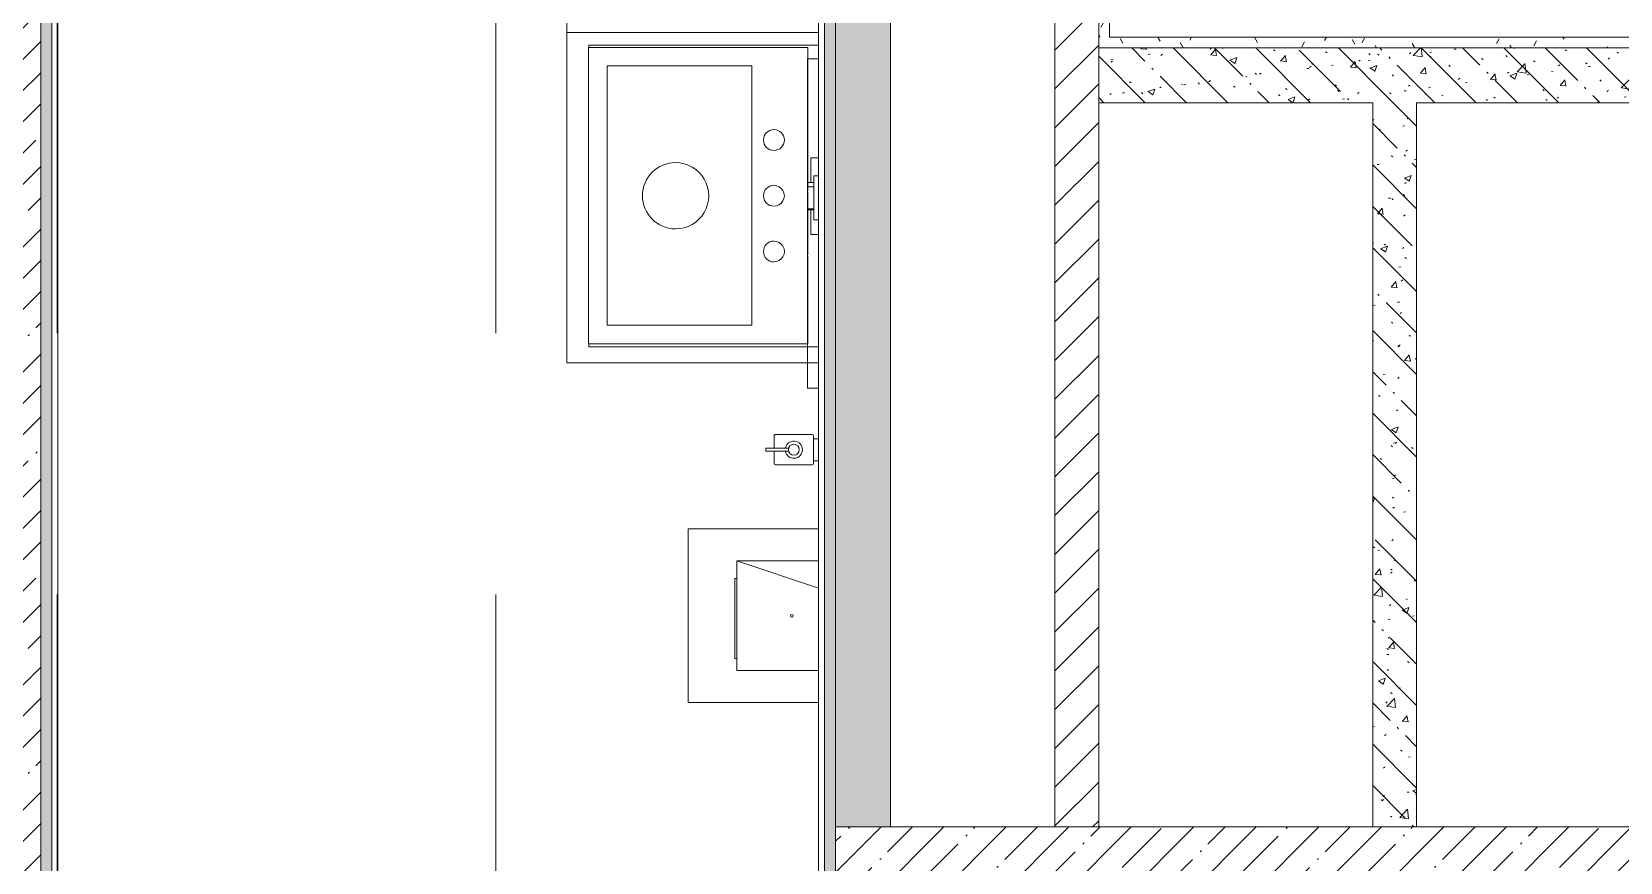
# Model space of a CAD drawing. Header units: millimetres. Extents: x 35147 to 231677, y -8553 to 29000.
# Drawn here: x 65613 to 68512, y 3916 to 5429 of the extents above; entities that cross this region are included whole.
import ezdxf

# ---------------------------------------------------------------- set-up
doc = ezdxf.new("R2010")
doc.units = ezdxf.units.MM
doc.linetypes.add('Осевая', pattern=[3175, 635, -476.25, 1587.5, -476.25])
for name, color, linetype, lineweight in [('A-DETL-GENF', 7, 'Continuous', 9), ('A-GENM', 7, 'Continuous', 9), ('A-WALL', 7, 'Continuous', 9), ('I-WALL', 7, 'Continuous', 9), ('P-SANR-FIXT', 7, 'Continuous', 9), ('P-SANR-FIXT-1', 7, 'Continuous', 13), ('Оси-2', 7, 'Осевая', 9)]:
    doc.layers.add(name, color=color, linetype=linetype, lineweight=lineweight)
for name, color, linetype, lineweight, true_color in [('A-WALL-1', 7, 'Continuous', 9, 0x3c3c3c), ('A-WALL-FNSH-1', 7, 'Continuous', 9, 0x3c3c3c), ('I-FURN-1', 7, 'Continuous', 9, 0xf0f0f0)]:
    doc.layers.add(name, color=color, linetype=linetype, lineweight=lineweight, true_color=true_color)
pattern_1 = [(45, (0, 0), (-57.02463, 57.02463), []), (45, (57.025, 0), (-57.02463, 57.02463), [100.806, -20.161, 3.353, -16.808])]
pattern_2 = [(135, (0, 0), (-75.43415, -75.43415), [106.68, -17.78, 3.556, -17.78]), (135, (0, 75.39), (-75.43415, -75.43415), []), (50, (0, 0), (127.52922, -11.15758), [13.335, -146.685]), (355, (0, 0), (-24.66966, 133.74002), [10.668, -117.348]), (100.451, (10.63, -0.93), (102.85973, 122.58178), [11.333, -124.663]), (46.184, (0, 35.56), (189.75516, -29.43036), [20.002, -220.027]), (96.636, (15.81, 33.1), (166.1822, 173.1996), [17, -186.995]), (351.184, (0, 35.56), (166.18393, 173.1976), [16.002, -176.022]), (21, (17.78, 26.67), (106.13027, -71.58603), [13.335, -146.685]), (326, (17.78, 26.67), (43.26188, 128.93175), [10.668, -117.348]), (71.451, (26.62, 20.7), (149.39198, 57.34505), [11.333, -124.663]), (37.5, (0, 0), (2.162228, 59.188357), [3.353, -112.573, 3.353, -115.773, -117.792]), (37.5, (0, 0), (2.162228, 59.188357), [-235.052, 3.353, -114.44]), (7.5, (0, 0), (46.77386, 70.12615), [3.353, -64.567, 3.353, -109.906, -44.894]), (7.5, (0, 0), (46.77386, 70.12615), [-181.178, 3.353, -41.542]), (327.5, (-39.65, 0), (94.91367, -4.010093), [3.353, -41.097, 3.353, -135.331, -184.023]), (327.5, (-39.65, 0), (94.91367, -4.010093), [-183.134, 3.353, -180.67]), (317.5, (-57.43, 0), (103.69057, 17.79882), [3.353, -54.432, 3.353, -88.748, -130.683]), (317.5, (-57.43, 0), (103.69057, 17.79882), [-149.885, 3.353, -127.33])]
pattern_3 = [(0, (0, 0), (121.92, 30.48), [10.058, -81.382, 10.058, -81.382, -487.68]), (0, (0, 0), (121.92, 30.48), [-182.88, 10.058, -172.822, 10.058, -81.382, -213.36]), (0, (0, 0), (121.92, 30.48), [-457.2, 10.058, -50.902, 10.058, -142.342]), (120, (45.72, 15.24), (-87.356454, 90.345817), [10.058, -81.382, 10.058, -81.382, -487.68]), (120, (45.72, 15.24), (-87.356454, 90.345817), [-182.88, 10.058, -172.822, 10.058, -81.382, -213.36]), (120, (45.72, 15.24), (-87.356454, 90.345817), [-457.2, 10.058, -50.902, 10.058, -142.342]), (240, (60.96, 76.2), (-34.563546, -120.825817), [10.058, -81.382, 10.058, -81.382, -487.68]), (240, (60.96, 76.2), (-34.563546, -120.825817), [-182.88, 10.058, -172.822, 10.058, -81.382, -213.36]), (240, (60.96, 76.2), (-34.563546, -120.825817), [-457.2, 10.058, -50.902, 10.058, -142.342])]

# ---------------------------------------------------------------- blocks, each defined once
blk = doc.blocks.new('GM_Отверстие прямоугольное _в плите_ - Отверстие-V41-План размещения напольных электротехнических лючков и розеток 2 этажа в осях 12-23')
at = {"layer": 'A-GENM'}
for p, q in [((-100, -100), (-100, 49)), ((-100, -100), (-50.3, 49)), ((-100, 49), (-100, -100)), ((100, 49), (100, -100)), ((100, -100), (100, 49)), ((100, -100), (-100, -100)), ((-100, -100), (100, -100))]:
    blk.add_line(p, q, dxfattribs=at)
for start, end in [(360, 180), (180, 360)]:
    blk.add_arc((0, 0), 2.5, start, end, dxfattribs=at)
blk = doc.blocks.new('SND_2D_Раковина - 550х450-V54-План размещения напольных электротехнических лючков и розеток 2 этажа в осях 12-23')
at = {"layer": 'P-SANR-FIXT'}
for p, q in [((-275, 270), (-269.4, 270)), ((-275, -129), (-275, 270)), ((-275, 270), (-275, -129)), ((-269.4, 270), (-275, 270)), ((270.6, 270), (275, 270)), ((275, 270), (270.6, 270)), ((275, 270), (275, -149)), ((275, -149), (275, 270)), ((-275, -149), (-275, -129)), ((-275, -129), (-275, -149)), ((-70, -135), (-70, -149)), ((-25, -135), (-70, -135)), ((-25, -140.5), (-25, -129.4)), ((25, -129.4), (25, -140.5)), ((25.4, -135), (70, -135)), ((70, -135), (70, -149))]:
    blk.add_line(p, q, dxfattribs=at)
blk = doc.blocks.new('зеркало круглое600д - 1_22д зеркало круглое d600-31405140-План размещения напольных электротехнических лючков и розеток 2 этажа в осях 12-23')
at = {"layer": 'I-FURN-1'}
for p, q in [((-300, 20), (-300, 0)), ((-300, 20), (300, 20)), ((300, 20), (-300, 20)), ((-300, 0), (-282.7, 0)), ((300, 0), (-300, 0)), ((282.7, 0), (300, 0)), ((300, 0), (300, 20))]:
    blk.add_line(p, q, dxfattribs=at)
blk = doc.blocks.new('сифон - Для раковины-V159-План размещения напольных электротехнических лючков и розеток 2 этажа в осях 12-23')
at = {"layer": 'P-SANR-FIXT'}
for p, q in [((199.6, 40), (191.1, 40)), ((191.1, 34.6), (191.1, 40)), ((191.1, -38.6), (191.1, 34.6)), ((191.1, -40), (191.1, -38.6)), ((191.1, -40), (199.6, -40))]:
    blk.add_line(p, q, dxfattribs=at)
at = {"layer": 'P-SANR-FIXT-1'}
for p, q in [((191.1, 20), (180, 20)), ((180, -20), (190.4, -20))]:
    blk.add_line(p, q, dxfattribs=at)
blk = doc.blocks.new('TOY_Диспансер мыло - Дозатор Elegance new 11654 019001 хром-30593950-План размещения напольных электротехнических лючков и розеток 2 этажа в осях 12-23')
at = {"layer": 'A-GENM'}
for p, q in [((127.9, 101.6), (122.2, 101.6)), ((122.2, 101.6), (122.2, 86.7)), ((122.2, 87.7), (122.2, 60.3)), ((127.9, 86.7), (127.9, 101.6)), ((127.9, 60.3), (127.9, 87.7)), ((97.5, 84.7), (97.5, 17)), ((122.2, 86.7), (99.5, 86.7)), ((122.2, 86.7), (102.9, 86.7)), ((146.9, 86.7), (127.9, 86.7)), ((150.5, 86.7), (127.9, 86.7)), ((152.5, 17), (152.5, 84.7)), ((99.5, 15), (105, 15)), ((145, 15), (105, 15)), ((105, 15), (105, 5.5)), ((145, 5.5), (145, 15)), ((145, 15), (150.5, 15))]:
    blk.add_line(p, q, dxfattribs=at)
blk.add_circle((125, 50.7), 10, dxfattribs=at)
for centre, radius, start, end in [((99.5, 84.7), 2, 90, 180), ((125, 50.7), 15.7, 100.4353, 79.365), ((150.5, 84.7), 2, 360, 90), ((99.5, 17), 2, 180, 270), ((150.5, 17), 2, 270, 360)]:
    blk.add_arc(centre, radius, start, end, dxfattribs=at)
blk = doc.blocks.new('Plumbing_Drainage_hansgrohe_56248XXX-RainDrain-Point-Complete-set-po - 800 Stainless Steel Optic-30807005-План размещения напольных электротехнических лючков и розеток 2 этажа в осях 12-23')
at = {"layer": 'A-DETL-GENF'}
for p, q in [((79.6, 158.5), (-158.5, 158.5)), ((-158.5, 158.5), (-158.5, -158.5)), ((-69.4, 68), (-73, 68)), ((-73, 68), (-73, -78)), ((-69.7, 64.7), (-69.7, -74.7)), ((-73, -78), (-69.4, -78)), ((-158.5, -158.5), (79.6, -158.5))]:
    blk.add_line(p, q, dxfattribs=at)
blk = doc.blocks.new('Мебель_универсальная - 1_250-30817920-План размещения напольных электротехнических лючков и розеток 2 этажа в осях 12-23')
at = {"layer": 'I-FURN-1'}
for p, q in [((-301, 229.6), (-301, 210)), ((-301, 210), (-301, 229.6)), ((-301, 209.6), (-301, -230)), ((-301, -230), (-301, 209.6)), ((301, -230), (301, 229.6)), ((301, 229.6), (301, -230)), ((-301, -230), (301, -230)), ((301, -230), (-301, -230))]:
    blk.add_line(p, q, dxfattribs=at)
blk = doc.blocks.new('Мебель_универсальная - 1_250-V167-План размещения напольных электротехнических лючков и розеток 2 этажа в осях 12-23')
at = {"layer": 'I-FURN-1'}
for p, q in [((-301, 229.6), (-301, -230)), ((-301, -230), (-301, 229.6)), ((301, 209.6), (301, 229.6)), ((301, 229.6), (301, 209.6)), ((301, -230), (301, 209.6)), ((301, 209.6), (301, -230)), ((-301, -230), (301, -230)), ((301, -230), (-301, -230))]:
    blk.add_line(p, q, dxfattribs=at)
blk = doc.blocks.new('Мойка кухонная - Раковина Roca Victoria-N Unik 600х460 мм-V169-План размещения напольных электротехнических лючков и розеток 2 этажа в осях 12-23')
at = {"layer": 'P-SANR-FIXT'}
for p, q in [((-249.4, 0), (-270, 0)), ((-270, 0), (-270, -400)), ((-243.7, 0), (-249.4, 0)), ((-226.9, 0), (-243.6, 0)), ((-199.4, 0), (-226.5, 0)), ((-162.2, 0), (-198.8, 0)), ((-116.9, 0), (-161.5, 0)), ((-65.2, 0), (-116, 0)), ((-9, 0), (-64.2, 0)), ((108, 0), (-6.7, 0)), ((165.4, 0), (110.3, 0)), ((217.3, 0), (166.5, 0)), ((262.8, 0), (218.2, 0)), ((270, 0), (263.5, 0)), ((270, -400), (270, -0.4)), ((236.1, -102.3), (-236.6, -102.3)), ((-236.6, -102.3), (-236.6, -366.4)), ((236.1, -366.4), (236.1, -102.3)), ((-236.6, -366.4), (236.1, -366.4)), ((-270, -400), (270, -400))]:
    blk.add_line(p, q, dxfattribs=at)
for centre, radius, start, end in [((-101.6, -61.9), 19, 90, 180), ((-101.6, -61.9), 19, 360, 90), ((0, -61.9), 19, 360, 180), ((101.6, -61.9), 19.1, 360, 180), ((-101.6, -61.9), 19, 180, 270), ((-101.6, -61.9), 19.1, 270, 360), ((0, -61.9), 19, 180, 360), ((101.6, -61.9), 19.1, 180, 360), ((0, -241.3), 60.5, 360, 180), ((0, -241.3), 60.5, 180, 360)]:
    blk.add_arc(centre, radius, start, end, dxfattribs=at)

msp = doc.modelspace()

# ---------------------------------------------------------------- hatches: boundary and pattern name
at = {"layer": 'I-WALL'}
h = msp.add_hatch(dxfattribs=at)
h.set_pattern_fill('FP_27', color=256, style=0, pattern_type=2)
h.set_pattern_definition(pattern_2)
h.paths.add_polyline_path([(67080, 3980), (67180, 3980), (67180, 7680), (67085, 7680), (67085, 7672), (67080, 7672), (67080, 4388.3)])
h = msp.add_hatch(dxfattribs=at)
h.set_pattern_fill('FP_22', color=256, style=0, pattern_type=2)
h.set_pattern_definition([(45, (0, 0), (-35.35534, 35.35534), [])])
h.paths.add_polyline_path([(67480, 3980), (67560, 3980), (67560, 7680), (67480, 7680), (67480, 6125.5)])
h = msp.add_hatch(dxfattribs=at)
h.set_pattern_fill('FP_58', color=256, style=0, pattern_type=2)
h.set_pattern_definition(pattern_3)
h.paths.add_polyline_path([(67560, 5400), (67580, 5400), (67580, 7680), (67560, 7680), (67560, 6125.5)])
h = msp.add_hatch(dxfattribs=at)
h.set_pattern_fill('FP_58', color=256, style=0, pattern_type=2)
h.set_pattern_definition(pattern_3)
h.paths.add_polyline_path([(67060, 3760), (67080, 3760), (67080, 7660), (67060, 7660), (67060, 3809.3)])
h = msp.add_hatch(dxfattribs=at)
h.set_pattern_fill('FP_17', color=256, style=0, pattern_type=2)
h.set_pattern_definition(pattern_1)
h.paths.add_polyline_path([(65410, 400), (65630, 400), (65630, 7400), (65410, 7400), (65410, 1493)])
h = msp.add_hatch(dxfattribs=at)
h.set_pattern_fill('FP_58', color=256, style=0, pattern_type=2)
h.set_pattern_definition(pattern_3)
h.paths.add_polyline_path([(65630, 400), (65650, 400), (65650, 7400), (65630, 7400), (65630, 1493)])
h = msp.add_hatch(dxfattribs=at)
h.set_pattern_fill('FP_58', color=256, style=0, pattern_type=2)
h.set_pattern_definition(pattern_3)
h.paths.add_polyline_path([(69940, 5400), (69940, 5420), (67580, 5420), (67580, 5400), (68846.5, 5400)])
h = msp.add_hatch(dxfattribs=at)
h.set_pattern_fill('FP_27', color=256, style=0, pattern_type=2)
h.set_pattern_definition(pattern_2)
h.paths.add_polyline_path([(69940, 5300), (69940, 5400), (67560, 5400), (67560, 5300), (68846.5, 5300)])
h = msp.add_hatch(dxfattribs=at)
h.set_pattern_fill('FP_27', color=256, style=0, pattern_type=2)
h.set_pattern_definition(pattern_2)
h.paths.add_polyline_path([(68140, 3980), (68140, 5300), (68060, 5300), (68060, 3980)])
h = msp.add_hatch(dxfattribs=at)
h.set_pattern_fill('FP_17', color=256, style=0, pattern_type=2)
h.set_pattern_definition(pattern_1)
h.paths.add_polyline_path([(70440, 3760), (70440, 3980), (67080, 3980), (67080, 3760), (70302.2, 3760)])

# ---------------------------------------------------------------- linework, layer by layer
at = {"layer": 'A-WALL'}
for p, q in [((67560, 5400), (67560, 7680)), ((67080, 3760), (67080, 7672)), ((67580, 5420), (67580, 7660)), ((65650, 420), (65650, 7380))]:
    msp.add_line(p, q, dxfattribs=at)
at = {"layer": 'A-WALL-1'}
for p, q in [((67180, 3980), (67180, 7680)), ((67480, 7680), (67480, 3980)), ((67060, 7660), (67060, 3740)), ((65630, 400), (65630, 7400)), ((67591, 5420), (67580, 5420)), ((67560, 3980), (67560, 5400)), ((67560, 5400), (69940, 5400)), ((67560, 5300), (68060, 5300)), ((68060, 5300), (68060, 3980)), ((68140, 5300), (69940, 5300)), ((68140, 3980), (68140, 5300)), ((70440, 3980), (67080, 3980))]:
    msp.add_line(p, q, dxfattribs=at)
at = {"layer": 'A-WALL-FNSH-1'}
for p, q in [((67049, 7649), (67049, 3729)), ((65661, 515.5), (65661, 7369)), ((67591, 5420), (69920, 5420))]:
    msp.add_line(p, q, dxfattribs=at)
at = {"layer": 'Оси-2'}
for p, q in [((65660, 593.7), (65660, 24898.1)), ((66460, 593.7), (66460, 24898.1))]:
    msp.add_line(p, q, dxfattribs=at)

# ---------------------------------------------------------------- block references
at = {"layer": 'A-GENM', "rotation": 270}
msp.add_blockref('GM_Отверстие прямоугольное _в плите_ - Отверстие-V41-План размещения напольных электротехнических лючков и розеток 2 этажа в осях 12-23', (67000, 4365), dxfattribs=at)
at = {"layer": 'I-FURN-1'}
for name, p, rotation in [('Мебель_универсальная - 1_250-30817920-План размещения напольных электротехнических лючков и розеток 2 этажа в осях 12-23', (66819.4, 5729), 269.9999999999999), ('Мебель_универсальная - 1_250-V167-План размещения напольных электротехнических лючков и розеток 2 этажа в осях 12-23', (66819.4, 5127), 269.9999999999999), ('зеркало круглое600д - 1_22д зеркало круглое d600-31405140-План размещения напольных электротехнических лючков и розеток 2 этажа в осях 12-23', (67049, 5080), 90.00000000000006)]:
    msp.add_blockref(name, p, dxfattribs=dict(at, rotation=rotation))
at = {"layer": 'P-SANR-FIXT'}
for name, p, rotation in [('Мойка кухонная - Раковина Roca Victoria-N Unik 600х460 мм-V169-План размещения напольных электротехнических лючков и розеток 2 этажа в осях 12-23', (67029.4, 5130.6), 270.0000000000007), ('SND_2D_Раковина - 550х450-V54-План размещения напольных электротехнических лючков и розеток 2 этажа в осях 12-23', (66900, 5130), 90.00000000000018), ('TOY_Диспансер мыло - Дозатор Elegance new 11654 019001 хром-30593950-План размещения напольных электротехнических лючков и розеток 2 этажа в осях 12-23', (67054.5, 4542.6), 89.99999999999987)]:
    msp.add_blockref(name, p, dxfattribs=dict(at, rotation=rotation))
for name, p in [('сифон - Для раковины-V159-План размещения напольных электротехнических лючков и розеток 2 этажа в осях 12-23', (66849.4, 5127)), ('Plumbing_Drainage_hansgrohe_56248XXX-RainDrain-Point-Complete-set-po - 800 Stainless Steel Optic-30807005-План размещения напольных электротехнических лючков и розеток 2 этажа в осях 12-23', (66969.4, 4365.1))]:
    msp.add_blockref(name, p, dxfattribs=at)

doc.saveas('drawing.dxf')
